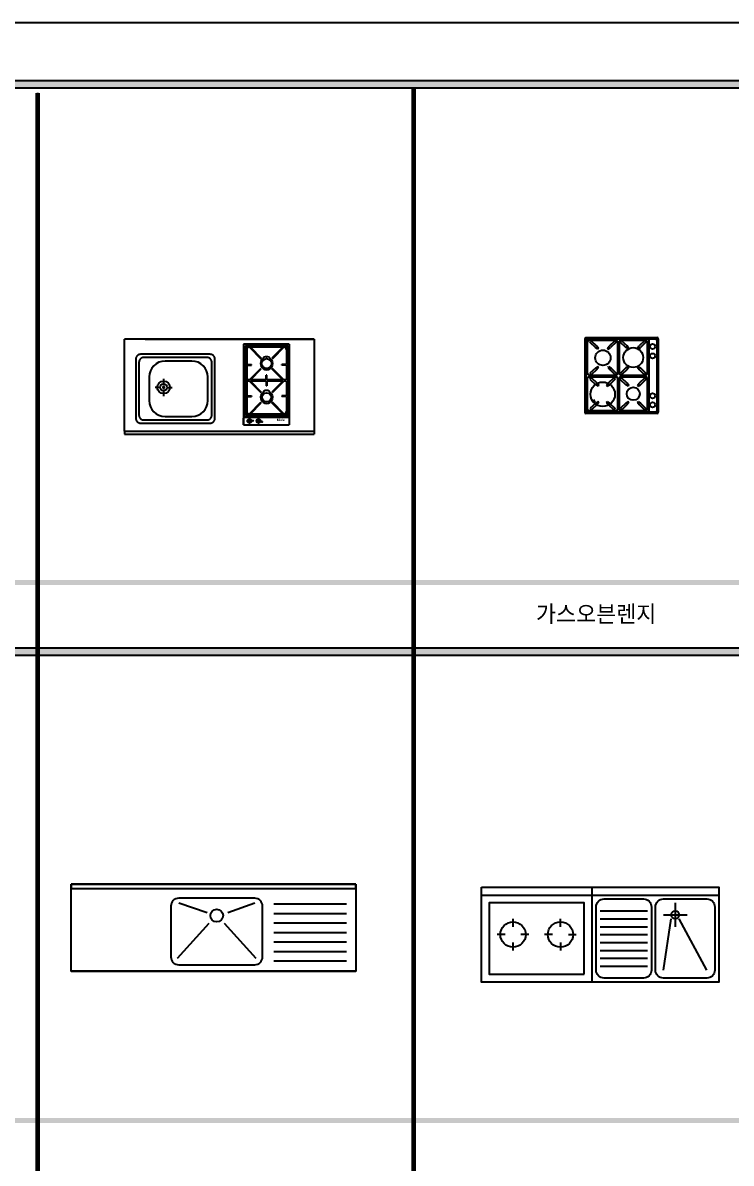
# Model space of a CAD drawing. Extents: x 0 to 79700, y -68 to 28499.
# Drawn here: x 12277 to 16754, y 21289 to 28499 of the extents above; entities that cross this region are included whole.
import ezdxf

# ---------------------------------------------------------------- set-up
doc = ezdxf.new("R2010")
doc.units = 0
doc.header["$LTSCALE"] = 50
doc.header["$MEASUREMENT"] = 0
doc.linetypes.add('HD', pattern=[2.5, 1.5, -1])
doc.linetypes.add('HID', pattern=[2.3, 1.5, -0.8])
for name, color, linetype in [('ELE-W', 7, 'CONTINUOUS'), ('FUR', 4, 'CONTINUOUS'), ('SHT', 7, 'CONTINUOUS'), ('TEX', 3, 'CONTINUOUS'), ('TEXT1', 3, 'CONTINUOUS')]:
    doc.layers.add(name, color=color, linetype=linetype)
doc.styles.add('HS2', font='architxt.shx', dxfattribs={"bigfont": 'ghs.shx'})
doc.styles.add('ROMANTICBOLD', font='romb____.pfb')

# ---------------------------------------------------------------- blocks, each defined once
blk = doc.blocks.new('SINK6')
at = {"layer": 'FUR'}
for p, q in [((1800, 0), (0, 0)), ((0, 0), (0.1, -30.7)), ((1800.1, -29.2), (1800, 0)), ((1800, -31), (0, -31)), ((630, -140), (630, -460)), ((1160, -90), (680, -90)), ((680, -120), (860, -180)), ((990, -180), (1160, -120)), ((1210, -460), (1210, -140)), ((870, -250), (670, -470)), ((1170, -470), (970, -250)), ((0, -550), (300, -550)), ((300, -550), (600, -550)), ((600, -550), (900, -550)), ((680, -510), (1160, -510)), ((900, -550), (1200, -550)), ((1200, -550), (1500, -550)), ((1500, -550), (1800, -550))]:
    blk.add_line(p, q, dxfattribs=at)
for points in [[(0, 0), (1800, 0)], [(1800, 0), (1800, -550), (0, -550), (0, 0)], [(1280, -126.2), (1740, -126.2)], [(1280, -186.2), (1740, -186.2)], [(1280, -246.2), (1740, -246.2)], [(1280, -306.2), (1740, -306.2)], [(1280, -366.2), (1740, -366.2)], [(1280, -426.2), (1740, -426.2)], [(1280, -486.2), (1740, -486.2)]]:
    blk.add_lwpolyline(points, dxfattribs=at)
blk.add_circle((920, -200), 40, dxfattribs=at)
for centre, start, end in [((680, -140), 90, 180), ((1160, -140), 0, 90), ((680, -460), 180, 270), ((1160, -460), 270, 0)]:
    blk.add_arc(centre, 50, start, end, dxfattribs=at)
blk = doc.blocks.new('SINK5')
at = {"layer": 'FUR'}
for p, q in [((700, -600), (700, 0)), ((0, -50), (1500, -50)), ((200, -250), (200, -200)), ((500, -250), (500, -200)), ((750, -150), (1050, -150)), ((750, -200), (1050, -200)), ((1150, -525), (1200, -200)), ((1425, -525), (1250, -200)), ((750, -250), (1050, -250)), ((150, -300), (100, -300)), ((200, -400), (200, -350)), ((300, -300), (250, -300)), ((450, -300), (400, -300)), ((500, -350), (500, -400)), ((550, -300), (600, -300)), ((750, -300), (1050, -300)), ((750, -350), (1050, -350)), ((750, -400), (1050, -400)), ((750, -450), (1050, -450)), ((750, -500), (1050, -500))]:
    blk.add_line(p, q, dxfattribs=at)
at = {"layer": 'FUR', "linetype": 'Continuous'}
for p, q in [((1225, -100), (1225, -250)), ((1150, -175), (1300, -175))]:
    blk.add_line(p, q, dxfattribs=at)
at = {"layer": 'FUR'}
for points in [[(0, 0), (1500, 0), (1500, -600), (700, -600), (0, -600)], [(650, -550), (650, -100), (50, -100), (50, -550)]]:
    blk.add_lwpolyline(points, close=True, dxfattribs=at)
for points in [[(775, -75), (1025, -75, -0.414214), (1075, -125), (1075, -525, -0.414214), (1025, -575), (775, -575, -0.414214), (725, -525), (725, -125, -0.414214)], [(1150, -75), (1425, -75, -0.414214), (1475, -125), (1475, -525, -0.414214), (1425, -575), (1150, -575, -0.414214), (1100, -525), (1100, -125, -0.414214)]]:
    blk.add_lwpolyline(points, format="xyb", close=True, dxfattribs=at)
at = {"layer": 'FUR', "linetype": 'Continuous'}
blk.add_circle((1225, -175), 25, dxfattribs=at)
at = {"layer": 'FUR'}
for centre in [(200, -300), (500, -300)]:
    blk.add_circle(centre, 80, dxfattribs=at)

msp = doc.modelspace()

# ---------------------------------------------------------------- linework, layer by layer
at = {"layer": 'ELE-W', "color": 11}
for p, q in [((15837.29184, 26045.41025), (15837.29182, 26491.59754)), ((15838.19181, 26508.69754), (16283.74222, 26508.69756)), ((15846.29181, 26500.59754), (16275.64222, 26500.59756)), ((15846.29183, 26281.06197), (15846.29182, 26482.59754)), ((15855.29182, 26491.59754), (16027.40234, 26491.59755)), ((15866.86988, 26490.67153), (15858.19396, 26481.53429)), ((15858.19396, 26481.53429), (15895.36445, 26446.09959)), ((15866.86988, 26490.67153), (15904.05851, 26455.21953)), ((16017.79958, 26489.19932), (15982.15528, 26455.21954)), ((16027.01853, 26480.57976), (15990.84934, 26446.0996)), ((16017.79958, 26489.19932), (16027.01853, 26480.57976)), ((16036.40234, 26482.59755), (16036.40235, 26281.06199)), ((16045.40237, 26482.59755), (16045.40238, 26281.06199)), ((16059.30842, 26491.42179), (16050.6325, 26482.28456)), ((16050.6325, 26482.28456), (16087.803, 26446.84985)), ((16054.40237, 26491.59755), (16213.9633, 26491.59756)), ((16059.30842, 26491.42179), (16096.49706, 26455.9698)), ((16207.51292, 26489.94959), (16171.86862, 26455.9698)), ((16216.73188, 26481.33003), (16180.56268, 26446.84986)), ((16207.51292, 26489.94959), (16216.73188, 26481.33003)), ((16222.9633, 26482.59756), (16222.96331, 26281.062)), ((16232.78878, 26500.68189), (16232.78878, 26035.79819)), ((16283.74222, 26492.49756), (16283.74225, 26044.51028)), ((16291.84222, 26500.59757), (16291.84225, 26036.41028)), ((15910.87696, 26436.2852), (15895.36445, 26446.09959)), ((15914.60298, 26440.19375), (15904.05851, 26455.21953)), ((15914.60298, 26440.19375), (15910.87696, 26436.2852)), ((15971.61081, 26440.19375), (15982.15528, 26455.21954)), ((15971.61081, 26440.19375), (15975.33684, 26436.28521)), ((15975.33684, 26436.28521), (15990.84934, 26446.0996)), ((16103.3155, 26437.03547), (16087.803, 26446.84985)), ((16107.04153, 26440.94402), (16096.49706, 26455.9698)), ((16107.04153, 26440.94402), (16103.3155, 26437.03547)), ((16161.32415, 26440.94402), (16171.86862, 26455.9698)), ((16161.32415, 26440.94402), (16165.05018, 26437.03547)), ((16165.05018, 26437.03547), (16180.56268, 26446.84986)), ((15910.87696, 26325.87381), (15895.36446, 26316.05942)), ((15914.60299, 26321.96526), (15904.05852, 26306.93948)), ((15914.60299, 26321.96526), (15910.87696, 26325.87381)), ((15975.69864, 26321.96527), (15979.42466, 26325.87382)), ((15975.69864, 26321.96527), (15986.24311, 26306.93949)), ((15979.42466, 26325.87382), (15994.93717, 26316.05943)), ((16087.803, 26316.80969), (16053.49535, 26284.10413)), ((16103.31551, 26326.62408), (16087.803, 26316.80969)), ((16107.04153, 26322.71553), (16096.49706, 26307.68975)), ((16107.04153, 26322.71553), (16103.31551, 26326.62408)), ((16161.32416, 26322.71553), (16165.05018, 26326.62408)), ((16161.32416, 26322.71553), (16171.86863, 26307.68975)), ((16165.05018, 26326.62408), (16180.56269, 26316.8097)), ((16180.56269, 26316.8097), (16215.4755, 26283.52725)), ((15846.29184, 26054.43276), (15846.29183, 26251.33534)), ((15855.29183, 26272.06197), (16027.40235, 26272.06199)), ((15855.29183, 26260.33534), (16027.40235, 26260.33535)), ((15869.19788, 26255.65958), (15860.52196, 26246.52234)), ((15860.52196, 26246.52234), (15897.69245, 26211.08764)), ((15895.36446, 26316.05942), (15861.05681, 26283.35386)), ((15861.05681, 26283.35386), (15869.49291, 26273.98801)), ((15869.19788, 26255.65958), (15906.38651, 26220.20758)), ((15904.05852, 26306.93948), (15869.49291, 26273.98801)), ((16011.95197, 26254.18737), (15976.30767, 26220.20759)), ((16021.17092, 26245.56781), (15985.00173, 26211.08765)), ((15986.24311, 26306.93949), (16021.29391, 26273.52549)), ((15994.93717, 26316.05943), (16029.84998, 26282.77698)), ((16011.95197, 26254.18737), (16021.17092, 26245.56781)), ((16029.84998, 26282.77698), (16021.29391, 26273.52549)), ((16036.40235, 26251.33535), (16036.40236, 26054.43278)), ((16045.40239, 26251.33535), (16045.4024, 26054.43278)), ((16059.30843, 26255.65959), (16050.63252, 26246.52236)), ((16050.63252, 26246.52236), (16087.80301, 26211.08765)), ((16053.49535, 26284.10413), (16061.93145, 26274.73828)), ((16054.40239, 26272.06199), (16213.96331, 26272.062)), ((16054.40239, 26260.33535), (16213.96331, 26260.33536)), ((16059.30843, 26255.65959), (16096.49707, 26220.20759)), ((16096.49706, 26307.68975), (16061.93145, 26274.73828)), ((16171.86863, 26307.68975), (16206.91943, 26274.27576)), ((16207.51293, 26254.18739), (16171.86864, 26220.2076)), ((16216.73189, 26245.56783), (16180.5627, 26211.08766)), ((16215.4755, 26283.52725), (16206.91943, 26274.27576)), ((16207.51293, 26254.18739), (16216.73189, 26245.56783)), ((16222.96332, 26251.33536), (16222.96333, 26054.43279)), ((15913.20496, 26201.27325), (15897.69245, 26211.08764)), ((15916.93098, 26205.1818), (15906.38651, 26220.20758)), ((15916.93098, 26205.1818), (15913.20496, 26201.27325)), ((15965.7632, 26205.1818), (15976.30767, 26220.20759)), ((15965.7632, 26205.1818), (15969.48923, 26201.27326)), ((15969.48923, 26201.27326), (15985.00173, 26211.08765)), ((16103.31552, 26201.27327), (16087.80301, 26211.08765)), ((16107.04154, 26205.18181), (16096.49707, 26220.20759)), ((16107.04154, 26205.18181), (16103.31552, 26201.27327)), ((16161.32417, 26205.18182), (16171.86864, 26220.2076)), ((16161.32417, 26205.18182), (16165.05019, 26201.27327)), ((16165.05019, 26201.27327), (16180.5627, 26211.08766)), ((15913.20496, 26104.49485), (15897.69246, 26094.68047)), ((15916.93099, 26100.58631), (15906.38652, 26085.56053)), ((15916.93099, 26100.58631), (15913.20496, 26104.49485)), ((15965.76321, 26100.58631), (15969.48923, 26104.49486)), ((15965.76321, 26100.58631), (15976.30768, 26085.56053)), ((15969.48923, 26104.49486), (15985.00174, 26094.68047)), ((16103.31552, 26104.49487), (16087.80302, 26094.68048)), ((16107.04155, 26100.58632), (16096.49708, 26085.56054)), ((16107.04155, 26100.58632), (16103.31552, 26104.49487)), ((16161.32417, 26100.58633), (16165.0502, 26104.49487)), ((16161.32417, 26100.58633), (16171.86864, 26085.56054)), ((16165.0502, 26104.49487), (16180.5627, 26094.68049)), ((16283.74225, 26028.31028), (15838.19185, 26028.31025)), ((16275.64225, 26036.41028), (15846.29185, 26036.41025)), ((16027.40236, 26045.43278), (15855.29184, 26045.43276)), ((15897.69246, 26094.68047), (15863.3848, 26061.97491)), ((15863.3848, 26061.97491), (15871.82091, 26052.60905)), ((15906.38652, 26085.56053), (15871.82091, 26052.60905)), ((15976.30768, 26085.56053), (16011.35848, 26052.14653)), ((15985.00174, 26094.68047), (16019.91455, 26061.39802)), ((16019.91455, 26061.39802), (16011.35848, 26052.14653)), ((16087.80302, 26094.68048), (16053.49536, 26061.97492)), ((16053.49536, 26061.97492), (16061.93146, 26052.60907)), ((16213.96333, 26045.43279), (16054.4024, 26045.43278)), ((16096.49708, 26085.56054), (16061.93146, 26052.60907)), ((16171.86864, 26085.56054), (16206.91945, 26052.14655)), ((16180.5627, 26094.68049), (16215.47551, 26061.39804)), ((16215.47551, 26061.39804), (16206.91945, 26052.14655))]:
    msp.add_line(p, q, dxfattribs=at)
msp.add_lwpolyline([(15838.19181, 26508.69754, 0.4142135624), (15829.19181, 26499.69754), (15829.19178, 26037.31025)], format="xyb", dxfattribs=at)
for centre, radius in [((16257.31564, 26452.96651), 16.35953), ((15943.39101, 26381.1481), 48.43305), ((16134.86415, 26382.51143), 62.8713), ((16257.31564, 26392.98155), 16.35953), ((15942.0284, 26150.42903), 77.29528), ((16134.86417, 26153.56563), 41.05618), ((16257.31564, 26140.77194), 16.35953), ((16257.31564, 26083.51357), 16.35953)]:
    msp.add_circle(centre, radius, dxfattribs=at)
for centre, radius, start, end in [((15846.29182, 26491.59754), 9, 90.000003539, 180.000003545), ((15855.29182, 26482.59754), 9, 90.000003539, 180.000003545), ((16027.40234, 26482.59755), 9, 0.000003549, 90.000003539), ((16054.40237, 26482.59755), 9, 90.000003539, 180.000003549), ((16213.9633, 26482.59756), 9, 0.000003549, 90.000003539), ((16275.64222, 26492.49756), 8.1, 0.000003548, 90.000003545), ((16283.74222, 26500.59756), 8.1, 0.000003545, 90.000003545), ((15855.29183, 26281.06197), 9, 180.000003545, 270.000003539), ((15855.29183, 26251.33534), 9, 90.000003539, 180.000003545), ((16027.40235, 26281.06199), 9, 270.000003539, 0.000003549), ((16027.40235, 26251.33535), 9, 0.000003549, 90.000003539), ((16054.40238, 26281.06199), 9, 180.000003549, 270.000003539), ((16054.40239, 26251.33535), 9, 90.000003539, 180.000003549), ((16213.96331, 26281.062), 9, 270.000003539, 0.000003549), ((16213.96332, 26251.33536), 9, 0.000003549, 90.000003539), ((15838.19178, 26037.31025), 9, 179.999996455, 269.999996455), ((15846.29184, 26045.41025), 9, 180.000003545, 270.000003555), ((15855.29184, 26054.43276), 9, 180.000003545, 270.000003555), ((16027.40236, 26054.43278), 9, 270.000003555, 0.000003549), ((16054.4024, 26054.43278), 9, 180.000003549, 270.000003555), ((16213.96333, 26054.43279), 9, 270.000003555, 0.000003549), ((16275.64225, 26044.51028), 8.1, 270.000003548, 0.000003542), ((16283.74225, 26036.41028), 8.1, 270.000003545, 0.000003545)]:
    msp.add_arc(centre, radius, start, end, dxfattribs=at)
at = {"layer": 'FUR', "linetype": 'Continuous'}
for p, q in [((12919.39832, 25918.25484), (12919.39832, 26499.5541)), ((14118.95775, 26499.5541), (12919.39832, 26499.5541)), ((13050.39832, 26499.5541), (14118.95775, 26499.5541)), ((13960.28402, 26467.55058), (13672.28402, 26467.55058)), ((13672.28402, 26467.55058), (13672.28402, 26017.55058)), ((13960.28402, 26467.55058), (13960.28402, 25957.55058)), ((14118.95775, 26499.5541), (14118.95775, 25898.25484)), ((13461.23446, 26403.07808), (13021.23446, 26403.07808)), ((13682.28402, 26447.55058), (13682.28402, 26027.55058)), ((13684.28402, 26432.55058), (13684.28402, 26042.55058)), ((13943.07908, 26457.55058), (13692.28402, 26457.55058)), ((13692.28402, 26432.55058), (13692.28402, 26339.05058)), ((13928.38014, 26455.55058), (13707.28402, 26455.55058)), ((13709.45559, 26447.55058), (13707.28402, 26447.55058)), ((13709.45559, 26447.55058), (13781.58048, 26375.42569)), ((13715.11244, 26447.55058), (13784.40891, 26378.25412)), ((13920.55171, 26447.55058), (13715.11244, 26447.55058)), ((13920.55171, 26447.55058), (13851.25524, 26378.25412)), ((13926.20856, 26447.55058), (13854.08367, 26375.42569)), ((13928.38014, 26447.55058), (13926.20856, 26447.55058)), ((13943.38014, 26432.55058), (13943.38014, 26339.05058)), ((13951.38014, 26432.55058), (13951.38014, 26042.55058)), ((13953.07908, 26447.55058), (13953.07908, 26027.55058)), ((12991.23446, 26373.07808), (12991.23446, 25998.07808)), ((13011.23446, 26353.07808), (13011.23446, 26018.07808)), ((13441.23446, 26383.07808), (13041.23446, 26383.07808)), ((13346.23446, 26360.57808), (13176.23446, 26360.57808)), ((13471.23446, 26018.07808), (13471.23446, 26353.07808)), ((13491.23446, 25998.07808), (13491.23446, 26373.07808)), ((13692.28402, 26339.05058), (13722.28402, 26339.05058)), ((13692.28402, 26335.05058), (13722.28402, 26335.05058)), ((13692.28402, 26335.05058), (13692.28402, 26241.55058)), ((13722.28402, 26335.05058), (13722.28402, 26339.05058)), ((13784.40891, 26378.25412), (13781.58048, 26375.42569)), ((13797.83208, 26380.01622), (13797.83208, 26379.8752)), ((13837.83208, 26380.01622), (13837.83208, 26379.8752)), ((13851.25524, 26378.25412), (13854.08367, 26375.42569)), ((13943.38014, 26339.05058), (13913.38014, 26339.05058)), ((13913.38014, 26335.05058), (13913.38014, 26339.05058)), ((13943.38014, 26335.05058), (13913.38014, 26335.05058)), ((13943.38014, 26335.05058), (13943.38014, 26241.55058)), ((13076.23446, 26260.57808), (13076.23446, 26110.57808)), ((13446.23446, 26110.57808), (13446.23446, 26260.57808)), ((13709.45559, 26241.55058), (13781.58048, 26313.67548)), ((13715.11244, 26241.55058), (13784.40891, 26310.84705)), ((13784.40891, 26310.84705), (13781.58048, 26313.67548)), ((13815.83208, 26241.55058), (13815.83208, 26271.55058)), ((13819.83208, 26271.55058), (13815.83208, 26271.55058)), ((13819.83208, 26241.55058), (13819.83208, 26271.55058)), ((13851.25524, 26310.84705), (13854.08367, 26313.67548)), ((13920.55171, 26241.55058), (13851.25524, 26310.84705)), ((13926.20856, 26241.55058), (13854.08367, 26313.67548)), ((13141.04643, 26193.95539), (13112.69863, 26193.95539)), ((13175.92609, 26193.95539), (13158.50386, 26193.95539)), ((13166.66849, 26205.40853), (13166.66849, 26183.53429)), ((13192.29055, 26193.95539), (13206.46445, 26193.95539)), ((13206.26849, 26194.1782), (13220.63836, 26194.1782)), ((13709.45559, 26241.55058), (13692.28402, 26241.55058)), ((13709.45559, 26233.55058), (13692.28402, 26233.55058)), ((13692.28402, 26233.55058), (13692.28402, 26140.05058)), ((13709.45559, 26233.55058), (13781.58048, 26161.42569)), ((13815.83208, 26241.55058), (13715.11244, 26241.55058)), ((13815.83208, 26233.55058), (13715.11244, 26233.55058)), ((13715.11244, 26233.55058), (13784.40891, 26164.25412)), ((13815.83208, 26233.55058), (13815.83208, 26203.55058)), ((13819.83208, 26203.55058), (13815.83208, 26203.55058)), ((13920.55171, 26241.55058), (13819.83208, 26241.55058)), ((13920.55171, 26233.55058), (13819.83208, 26233.55058)), ((13819.83208, 26233.55058), (13819.83208, 26203.55058)), ((13920.55171, 26233.55058), (13851.25524, 26164.25412)), ((13926.20856, 26233.55058), (13854.08367, 26161.42569)), ((13943.38014, 26241.55058), (13926.20856, 26241.55058)), ((13943.38014, 26233.55058), (13926.20856, 26233.55058)), ((13943.38014, 26233.55058), (13943.38014, 26140.05058)), ((13166.66849, 26167.47041), (13166.66849, 26139.44405)), ((13166.66849, 26154.5782), (13166.66849, 26139.40357)), ((13692.28402, 26140.05058), (13722.28402, 26140.05058)), ((13692.28402, 26136.05058), (13722.28402, 26136.05058)), ((13692.28402, 26136.05058), (13692.28402, 26042.55058)), ((13722.28402, 26140.05058), (13722.28402, 26136.05058)), ((13784.40891, 26164.25412), (13781.58048, 26161.42569)), ((13797.83208, 26166.28707), (13797.83208, 26166.14604)), ((13837.83208, 26166.28707), (13837.83208, 26166.14604)), ((13851.25524, 26164.25412), (13854.08367, 26161.42569)), ((13943.38014, 26140.05058), (13913.38014, 26140.05058)), ((13913.38014, 26140.05058), (13913.38014, 26136.05058)), ((13943.38014, 26136.05058), (13913.38014, 26136.05058)), ((13943.38014, 26136.05058), (13943.38014, 26042.55058)), ((13709.45559, 26027.55058), (13781.58048, 26099.67548)), ((13715.11244, 26027.55058), (13784.40891, 26096.84705)), ((13784.40891, 26096.84705), (13781.58048, 26099.67548)), ((13851.25524, 26096.84705), (13854.08367, 26099.67548)), ((13920.55171, 26027.55058), (13851.25524, 26096.84705)), ((13926.20856, 26027.55058), (13854.08367, 26099.67548)), ((13021.23446, 25968.07808), (13461.23446, 25968.07808)), ((13041.23446, 25988.07808), (13441.23446, 25988.07808)), ((13176.23446, 26010.57808), (13346.23446, 26010.57808)), ((13672.28402, 26017.55058), (13672.28402, 25957.55058)), ((13672.28402, 26007.55058), (13960.28402, 26007.55058)), ((13672.28402, 26005.55058), (13960.28402, 26005.55058)), ((13672.28402, 25957.55058), (13672.28402, 25999.08742)), ((13672.28402, 25957.55058), (13960.28402, 25957.55058)), ((13692.28402, 26017.55058), (13722.28402, 26017.55058)), ((13707.28402, 26027.55058), (13709.45559, 26027.55058)), ((13707.28402, 26019.55058), (13928.38014, 26019.55058)), ((13715.11244, 26027.55058), (13920.55171, 26027.55058)), ((13722.28402, 26017.55058), (13722.28402, 26007.55058)), ((13910.28402, 26017.55058), (13910.28402, 26007.55058)), ((13910.28402, 26017.55058), (13943.07908, 26017.55058)), ((13926.20856, 26027.55058), (13928.38014, 26027.55058)), ((12919.39832, 25918.25484), (14118.95775, 25918.25484)), ((12919.39832, 25898.25484), (14118.95775, 25898.25484)), ((12919.39832, 25898.25484), (14118.95775, 25898.25484))]:
    msp.add_line(p, q, dxfattribs=at)
at = {"layer": 'FUR', "linetype": 'HID'}
for p, q in [((13166.66849, 26249.157), (13166.66849, 26220.10528)), ((12919.39832, 25918.25484), (12919.39832, 25898.25484))]:
    msp.add_line(p, q, dxfattribs=at)
at = {"layer": 'FUR', "color": 8, "linetype": 'HD'}
for p, q in [((15873.00702, 26118.50392), (15881.29129, 26098.50392)), ((15883.00702, 26118.50392), (15891.29129, 26098.50392))]:
    msp.add_line(p, q, dxfattribs=at)
at = {"layer": 'FUR', "linetype": 'Continuous'}
for points in [[(13709.68784, 25990.73353, -0.1908818169), (13711.09334, 25990.17667, -0.1006553766), (13712.70709, 25987.89559, -0.0586991895), (13713.60121, 25984.98259, -0.0451674497), (13713.95771, 25981.04421, -0.0451674497), (13713.60121, 25977.10583, -0.0586991895), (13712.70709, 25974.19283, -0.1006553766), (13711.09334, 25971.91175, -0.1908818169), (13709.68784, 25971.35489, -0.1908818169), (13708.28234, 25971.91175, -0.1006553766), (13706.66859, 25974.19283, -0.0586991895), (13705.77447, 25977.10583, -0.0451674497), (13705.41797, 25981.04421, -0.0451674497), (13705.77447, 25984.98259, -0.0586991895), (13706.66859, 25987.89559, -0.1006553766), (13708.28234, 25990.17667, -0.1908818169)], [(13709.68784, 25988.92704, -0.1356161313), (13709.95524, 25988.85316, -0.1069239239), (13710.2104, 25988.61439, -0.0817502237), (13710.36732, 25988.28314, -0.0699309071), (13710.42685, 25987.85958, -0.0699309071), (13710.36732, 25987.43601, -0.0817502237), (13710.2104, 25987.10476, -0.1069239239), (13709.95524, 25986.866, -0.1356161313), (13709.68784, 25986.79211, -0.1356161313), (13709.42044, 25986.866, -0.1069239239), (13709.16528, 25987.10476, -0.0817502237), (13709.00836, 25987.43601, -0.0699309071), (13708.94882, 25987.85958, -0.0699309071), (13709.00836, 25988.28314, -0.0817502237), (13709.16528, 25988.61439, -0.1069239239), (13709.42044, 25988.85316, -0.1356161313)], [(13766.76269, 25990.73353, -0.1908818169), (13768.1682, 25990.17667, -0.1006553766), (13769.78195, 25987.89559, -0.0586991895), (13770.67606, 25984.98259, -0.0451674497), (13771.03256, 25981.04421, -0.0451674497), (13770.67606, 25977.10583, -0.0586991895), (13769.78195, 25974.19283, -0.1006553766), (13768.1682, 25971.91175, -0.1908818169), (13766.76269, 25971.35489, -0.1908818169), (13765.35719, 25971.91175, -0.1006553766), (13763.74344, 25974.19283, -0.0586991895), (13762.84933, 25977.10583, -0.0451674497), (13762.49283, 25981.04421, -0.0451674497), (13762.84933, 25984.98259, -0.0586991895), (13763.74344, 25987.89559, -0.1006553766), (13765.35719, 25990.17667, -0.1908818169)], [(13766.76269, 25988.92704, -0.1356161313), (13767.03009, 25988.85316, -0.1069239239), (13767.28526, 25988.61439, -0.0817502237), (13767.44218, 25988.28314, -0.0699309071), (13767.50171, 25987.85958, -0.0699309071), (13767.44218, 25987.43601, -0.0817502237), (13767.28526, 25987.10476, -0.1069239239), (13767.03009, 25986.866, -0.1356161313), (13766.76269, 25986.79211, -0.1356161313), (13766.4953, 25986.866, -0.1069239239), (13766.24013, 25987.10476, -0.0817502237), (13766.08321, 25987.43601, -0.0699309071), (13766.02368, 25987.85958, -0.0699309071), (13766.08321, 25988.28314, -0.0817502237), (13766.24013, 25988.61439, -0.1069239239), (13766.4953, 25988.85316, -0.1356161313)]]:
    msp.add_lwpolyline(points, format="xyb", close=True, dxfattribs=at)
at = {"layer": 'FUR', "linetype": 'Continuous', "const_width": 1.5}
for points in [[(13733.27392, 25976.11744, -1), (13731.77392, 25976.11744, -1)], [(13790.34878, 25983.34066, 1), (13788.84878, 25983.34066, 1)]]:
    msp.add_lwpolyline(points, format="xyb", close=True, dxfattribs=at)
at = {"layer": 'FUR', "linetype": 'Continuous'}
for centre, radius in [((13817.83208, 26344.41516), 31.50213), ((13166.66849, 26194.1782), 39.6), ((13166.66849, 26194.1782), 22), ((13817.83208, 26130.68601), 28.35192), ((13709.75614, 25981.34836), 12.82051), ((13732.52392, 25983.34337), 1.47803), ((13766.831, 25981.34836), 12.82051), ((13789.59878, 25976.11473), 1.47803)]:
    msp.add_circle(centre, radius, dxfattribs=at)
at = {"layer": 'FUR', "linetype": 'HID'}
for centre, start, end in [((13021.23446, 26373.07808), 90, 180), ((13461.23446, 26373.07808), 0, 90), ((13041.23446, 26353.07808), 90, 180), ((13441.23446, 26353.07808), 0, 90), ((13021.23446, 25998.07808), 180, 270), ((13041.23446, 26018.07808), 180, 270), ((13441.23446, 26018.07808), 270, 0), ((13461.23446, 25998.07808), 270, 0)]:
    msp.add_arc(centre, 30, start, end, dxfattribs=at)
at = {"layer": 'FUR', "linetype": 'Continuous'}
for centre, radius, start, end in [((13692.28402, 26447.55058), 10, 90, 180), ((13707.28402, 26432.55058), 23, 90, 180), ((13707.28402, 26432.55058), 15, 90, 180), ((13928.38014, 26432.55058), 23, 0, 90), ((13928.38014, 26432.55058), 15, 0, 90), ((13943.07908, 26447.55058), 10, 0, 90), ((13176.23446, 26260.57808), 100, 90, 180), ((13346.23446, 26260.57808), 100, 0, 90), ((13817.83208, 26344.41516), 38.50213, 125.077539574, 54.922460426), ((13792.83208, 26380.01622), 5, 305.077539574, 0), ((13802.83208, 26379.8752), 5, 112.928917142, 180), ((13817.83208, 26344.41516), 43.50213, 67.071082858, 112.928917142), ((13832.83208, 26379.8752), 5, 0, 67.071082858), ((13842.83208, 26380.01622), 5, 180, 234.922460426), ((13817.83208, 26130.68601), 43.50213, 67.071082858, 112.928917142), ((13176.23446, 26110.57808), 100, 180, 270), ((13346.23446, 26110.57808), 100, 270, 0), ((13817.83208, 26130.68601), 38.50213, 125.077539574, 54.922460426), ((13792.83208, 26166.28707), 5, 305.077539574, 0), ((13802.83208, 26166.14604), 5, 112.928917142, 180), ((13832.83208, 26166.14604), 5, 0, 67.071082858), ((13842.83208, 26166.28707), 5, 180, 234.922460426), ((13707.28402, 26042.55058), 23, 180, 270), ((13707.28402, 26042.55058), 15, 180, 270), ((13928.38014, 26042.55058), 15, 270, 0), ((13928.38014, 26042.55058), 23, 270, 0), ((13682.28402, 26017.55058), 10, 180, 270), ((13692.28402, 26027.55058), 10, 180, 270), ((13943.07908, 26027.55058), 10, 270, 0), ((13950.28402, 26017.55058), 10, 270, 0)]:
    msp.add_arc(centre, radius, start, end, dxfattribs=at)
at = {"layer": 'SHT'}
for p, q in [((437.9205, 28134.07541), (19548.16156, 28134.07541)), ((437.9205, 28134.07541), (19548.16156, 28134.07541)), ((484.28124, 28087.71467), (19501.80082, 28087.71467)), ((484.28124, 28087.71467), (19501.80082, 28087.71467)), ((19501.80082, 24544.924), (484.28124, 24544.924)), ((19501.80082, 24544.924), (484.28124, 24544.924)), ((19548.16156, 24498.56326), (437.9205, 24498.56326)), ((19548.16156, 24498.56326), (437.9205, 24498.56326))]:
    msp.add_line(p, q, dxfattribs=at)
msp.add_lwpolyline([(0, 14249.54043), (19986, 14249.54043), (19986, 28499.08086), (0, 28499.08086)], close=True, dxfattribs=at)
for points in [[(484.12147, 28134.07541), (19548.16156, 28134.07541), (484.12147, 28087.71467), (19548.16156, 28087.71467)], [(461.88159, 24976.14843), (19501.80082, 24976.14843), (461.88159, 24944.20588), (19501.80082, 24944.20588)], [(437.9205, 24498.56326), (19501.80082, 24498.56326), (437.9205, 24544.924), (19501.80082, 24544.924)], [(461.88159, 21575.81752), (19501.80082, 21575.81752), (461.88159, 21543.87497), (19501.80082, 21543.87497)]]:
    msp.add_solid(points, dxfattribs=at)
at = {"layer": 'TEXT1'}
for p, q in [((12370.23097, 28055.77212), (12370.23097, 14629.41203)), ((14747.42092, 28087.71467), (14747.42092, 14661.35458))]:
    msp.add_line(p, q, dxfattribs=at)
at = {"layer": 'TEXT1', "const_width": 30}
for points in [[(12370.23097, 14661.35458), (12370.23097, 28055.77212)], [(14747.42092, 14661.35458), (14747.42092, 28087.71467)]]:
    msp.add_lwpolyline(points, dxfattribs=at)

# ---------------------------------------------------------------- block references
at = {"layer": 'TEXT1'}
for name, p in [('SINK6', (12582.59353, 23054.15024)), ('SINK5', (15175.11762, 23034.47183))]:
    msp.add_blockref(name, p, dxfattribs=at)

# ---------------------------------------------------------------- texts
at = {"layer": 'FUR', "linetype": 'Continuous', "style": 'ROMANTICBOLD'}
msp.add_text('Miele', height=14, dxfattribs=at).set_placement((13883.1746, 25981.82437))
at = {"layer": 'TEX', "color": 3, "style": 'HS2'}
msp.add_text('가스오븐렌지', height=119.784562, dxfattribs=at).set_placement((15520.2765, 24697.59842))

doc.saveas('drawing.dxf')
